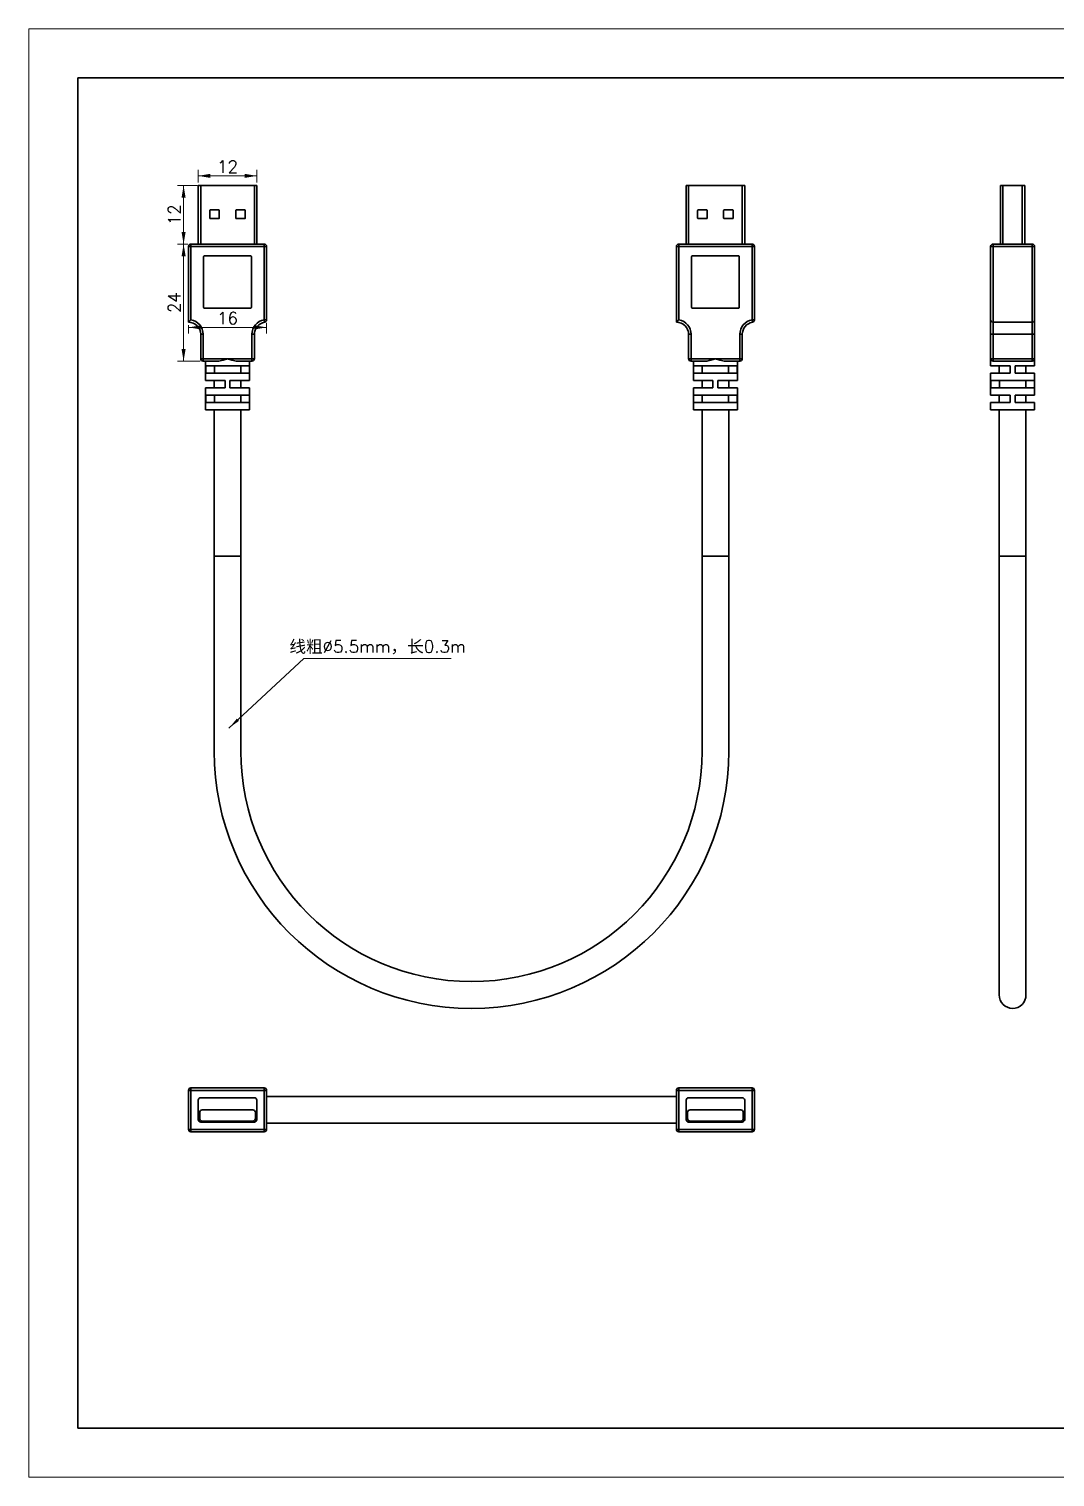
# Model space of a CAD drawing. Header units: millimetres. Extents: x -210 to 210, y -148 to 148.
# Drawn here: x -210 to 0.3, y -148.5 to 148.5 of the extents above; entities that cross this region are included whole.
import ezdxf

# ---------------------------------------------------------------- set-up
doc = ezdxf.new("R2010")
doc.units = ezdxf.units.MM
for name, color, linetype, lineweight in [('尺寸线层', 3, 'Continuous', 18), ('粗实线层', 7, 'Continuous', 35), ('细实线层', 7, 'Continuous', 18)]:
    doc.layers.add(name, color=color, linetype=linetype, lineweight=lineweight)
doc.styles.get("Standard").update_dxf_attribs({"font": 'txt.shx'})
doc.dimstyles.get("Standard").update_dxf_attribs({"dimtxt": 2.5, "dimasz": 0.18, "dimexe": 0.18, "dimexo": 0.0625, "dimgap": 0.09, "dimtad": 0, "dimtih": 1, "dimtoh": 1, "dimdec": 4, "dimzin": 0, "dimdsep": 46, "dimtxsty": 'Standard', "dimcen": 0.09, "dimdle": 0.36, "dimadec": 0, "dimazin": 0, "dimtfac": 1, "dimtdec": 4, "dimtofl": 0, "dimtmove": 0, "dimatfit": 3, "dimfxl": 0, "dimtolj": 1, "dimarcsym": 0})

# ---------------------------------------------------------------- blocks, each defined once
blk = doc.blocks.new('$CAXA_FRAME_13B17AC1$')
at = {"layer": '粗实线层'}
for p, q in [((-200, 138.5), (-200, -138.5)), ((200, 138.5), (-200, 138.5)), ((-200, -138.5), (200, -138.5))]:
    blk.add_line(p, q, dxfattribs=at)
at = {"layer": '细实线层'}
for p, q in [((210, 148.5), (-210, 148.5)), ((-210, 148.5), (-210, -148.5)), ((-210, -148.5), (210, -148.5))]:
    blk.add_line(p, q, dxfattribs=at)
blk = doc.blocks.new('*X3')
at = {"layer": '尺寸线层', "linetype": 'Continuous'}
for points in [[(-175.3, 118.37), (-172.8, 118.79), (-172.8, 117.95)], [(-163.3, 118.37), (-165.8, 118.79), (-165.8, 117.95)]]:
    blk.add_hatch(color=0, dxfattribs=at).paths.add_polyline_path(points, flags=0)
at = {"layer": '尺寸线层', "color": 0, "linetype": 'Continuous'}
for p, q in [((-175.3, 117), (-175.3, 119.62)), ((-163.3, 117), (-163.3, 119.62)), ((-175.3, 118.37), (-163.3, 118.37))]:
    blk.add_line(p, q, dxfattribs=at)
at = {"layer": '尺寸线层', "color": 0, "insert": (-169.3, 120.24), "char_height": 2.5, "width": 5, "attachment_point": 5}
blk.add_mtext('12', dxfattribs=at)
blk = doc.blocks.new('*X4')
at = {"layer": '尺寸线层', "linetype": 'Continuous'}
for points in [[(-178.31, 116.38), (-177.89, 113.88), (-178.73, 113.88)], [(-178.31, 104.38), (-177.89, 106.88), (-178.73, 106.88)]]:
    blk.add_hatch(color=0, dxfattribs=at).paths.add_polyline_path(points, flags=0)
at = {"layer": '尺寸线层', "color": 0, "linetype": 'Continuous'}
for p, q in [((-175.43, 116.38), (-179.56, 116.38)), ((-178.31, 116.38), (-178.31, 104.38)), ((-177.43, 104.38), (-179.56, 104.38))]:
    blk.add_line(p, q, dxfattribs=at)
at = {"layer": '尺寸线层', "color": 0, "insert": (-180.19, 110.38), "char_height": 2.5, "width": 5, "attachment_point": 5, "rotation": 90}
blk.add_mtext('12', dxfattribs=at)
blk = doc.blocks.new('*X5')
at = {"layer": '尺寸线层', "linetype": 'Continuous'}
for points in [[(-178.31, 104.38), (-177.89, 101.88), (-178.73, 101.88)], [(-178.31, 80.38), (-177.89, 82.88), (-178.73, 82.88)]]:
    blk.add_hatch(color=0, dxfattribs=at).paths.add_polyline_path(points, flags=0)
at = {"layer": '尺寸线层', "color": 0, "linetype": 'Continuous'}
for p, q in [((-177.43, 104.38), (-179.56, 104.38)), ((-178.31, 104.38), (-178.31, 80.38)), ((-174.93, 80.38), (-179.56, 80.38))]:
    blk.add_line(p, q, dxfattribs=at)
at = {"layer": '尺寸线层', "color": 0, "insert": (-180.19, 92.38), "char_height": 2.5, "width": 6.0714, "attachment_point": 5, "rotation": 90}
blk.add_mtext('24', dxfattribs=at)
blk = doc.blocks.new('*X6')
at = {"layer": '尺寸线层', "linetype": 'Continuous'}
for points in [[(-177.3, 87.29), (-174.8, 87.71), (-174.8, 86.88)], [(-161.3, 87.29), (-163.8, 87.71), (-163.8, 86.88)]]:
    blk.add_hatch(color=0, dxfattribs=at).paths.add_polyline_path(points, flags=0)
at = {"layer": '尺寸线层', "color": 0, "linetype": 'Continuous'}
for p, q in [((-177.3, 87.75), (-177.3, 86.04)), ((-177.3, 87.29), (-161.3, 87.29)), ((-161.3, 88.21), (-161.3, 86.04))]:
    blk.add_line(p, q, dxfattribs=at)
at = {"layer": '尺寸线层', "color": 0, "insert": (-169.3, 89.17), "char_height": 2.5, "width": 5, "attachment_point": 5}
blk.add_mtext('16', dxfattribs=at)
blk = doc.blocks.new('*X7')
at = {"layer": '尺寸线层', "linetype": 'Continuous'}
blk.add_hatch(color=0, dxfattribs=at).paths.add_polyline_path([(-30.44, -14.27), (-28.82, -12.34), (-28.39, -12.8)], flags=0)
at = {"layer": '尺寸线层', "color": 0, "linetype": 'Continuous'}
blk.add_line((-30.44, -14.27), (-15.1, 0), dxfattribs=at)
at = {"layer": '尺寸线层', "color": 0}
blk.add_line((-15.1, 0), (15.1, 0), dxfattribs=at)
at = {"layer": '尺寸线层', "color": 0, "insert": (0, 2.27), "char_height": 2.5, "width": 60.3831, "attachment_point": 5}
blk.add_mtext('线粗%%C5.5mm，长0.3m', dxfattribs=at)

msp = doc.modelspace()

# ---------------------------------------------------------------- linework, layer by layer
at = {"layer": '粗实线层', "color": 7, "lineweight": 35}
for p, q in [((-174.802, 116.376), (-175.302, 116.376)), ((-175.302, 104.376), (-175.302, 116.376)), ((-163.802, 116.376), (-174.802, 116.376)), ((-174.802, 104.376), (-174.802, 116.376)), ((-163.802, 104.376), (-163.802, 116.376)), ((-163.302, 116.376), (-163.802, 116.376)), ((-163.302, 104.376), (-163.302, 116.376)), ((-74.802, 116.376), (-75.302, 116.376)), ((-75.302, 104.376), (-75.302, 116.376)), ((-63.802, 116.376), (-74.802, 116.376)), ((-74.802, 104.376), (-74.802, 116.376)), ((-63.802, 104.376), (-63.802, 116.376)), ((-63.302, 116.376), (-63.802, 116.376)), ((-63.302, 104.376), (-63.302, 116.376)), ((-10.895, 104.376), (-10.895, 116.376)), ((-10.395, 116.376), (-10.895, 116.376)), ((-6.395, 116.376), (-10.395, 116.376)), ((-10.395, 104.376), (-10.395, 116.376)), ((-5.895, 116.376), (-6.395, 116.376)), ((-6.395, 104.376), (-6.395, 116.376)), ((-5.895, 104.376), (-5.895, 116.376)), ((-172.948, 109.724), (-172.948, 111.294)), ((-172.848, 111.394), (-171.086, 111.394)), ((-170.986, 111.294), (-170.986, 109.724)), ((-167.617, 111.294), (-167.617, 109.724)), ((-165.756, 111.394), (-167.517, 111.394)), ((-165.656, 109.724), (-165.656, 111.294)), ((-72.948, 109.724), (-72.948, 111.294)), ((-72.848, 111.394), (-71.086, 111.394)), ((-70.986, 111.294), (-70.986, 109.724)), ((-67.617, 111.294), (-67.617, 109.724)), ((-65.756, 111.394), (-67.517, 111.394)), ((-65.656, 109.724), (-65.656, 111.294)), ((-171.086, 109.624), (-172.848, 109.624)), ((-167.517, 109.624), (-165.756, 109.624)), ((-71.086, 109.624), (-72.848, 109.624)), ((-67.517, 109.624), (-65.756, 109.624)), ((-176.802, 104.376), (-176.802, 103.876)), ((-176.802, 104.376), (-161.802, 104.376)), ((-161.802, 103.876), (-161.802, 104.376)), ((-76.802, 104.376), (-76.802, 103.876)), ((-76.802, 104.376), (-61.802, 104.376)), ((-61.802, 103.876), (-61.802, 104.376)), ((-12.395, 104.376), (-4.395, 104.376)), ((-12.395, 103.876), (-12.395, 104.376)), ((-4.395, 104.376), (-4.395, 103.876)), ((-177.302, 103.876), (-177.302, 88.376)), ((-176.802, 103.876), (-177.302, 103.876)), ((-176.802, 103.876), (-161.802, 103.876)), ((-176.802, 103.876), (-176.802, 88.834)), ((-174.2, 91.439), (-174.2, 101.745)), ((-174, 101.945), (-164.604, 101.945)), ((-164.404, 101.745), (-164.404, 91.439)), ((-161.802, 103.876), (-161.802, 88.834)), ((-161.802, 103.876), (-161.302, 103.876)), ((-161.302, 103.876), (-161.302, 88.834)), ((-77.302, 103.876), (-77.302, 88.376)), ((-76.802, 103.876), (-77.302, 103.876)), ((-76.802, 103.876), (-61.802, 103.876)), ((-76.802, 103.876), (-76.802, 88.834)), ((-74.2, 91.439), (-74.2, 101.745)), ((-74, 101.945), (-64.604, 101.945)), ((-64.404, 101.745), (-64.404, 91.439)), ((-61.802, 103.876), (-61.802, 88.834)), ((-61.802, 103.876), (-61.302, 103.876)), ((-61.302, 103.876), (-61.302, 88.834)), ((-12.895, 103.876), (-12.895, 88.834)), ((-12.395, 103.876), (-12.895, 103.876)), ((-12.395, 103.876), (-4.395, 103.876)), ((-12.395, 103.876), (-12.395, 88.376)), ((-4.395, 103.876), (-4.395, 88.376)), ((-3.895, 103.876), (-4.395, 103.876)), ((-3.895, 103.876), (-3.895, 88.834)), ((-164.604, 91.239), (-174, 91.239)), ((-64.604, 91.239), (-74, 91.239)), ((-161.802, 88.834), (-161.718, 88.341)), ((-161.302, 88.834), (-161.802, 88.834)), ((-61.802, 88.834), (-61.718, 88.341)), ((-61.302, 88.834), (-61.802, 88.834)), ((-12.895, 85.876), (-12.895, 88.834)), ((-12.395, 88.376), (-4.395, 88.376)), ((-12.395, 85.876), (-12.395, 88.376)), ((-4.395, 88.376), (-4.395, 85.876)), ((-3.895, 88.834), (-3.895, 85.876)), ((-174.802, 85.876), (-174.302, 85.876)), ((-174.802, 85.876), (-174.802, 80.876)), ((-174.302, 85.876), (-174.302, 80.876)), ((-163.802, 85.876), (-164.302, 85.876)), ((-164.302, 85.876), (-164.302, 80.876)), ((-163.802, 85.876), (-163.802, 80.876)), ((-74.802, 85.876), (-74.302, 85.876)), ((-74.802, 85.876), (-74.802, 80.876)), ((-74.302, 85.876), (-74.302, 80.876)), ((-63.802, 85.876), (-64.302, 85.876)), ((-64.302, 85.876), (-64.302, 80.876)), ((-63.802, 85.876), (-63.802, 80.876)), ((-12.895, 85.876), (-12.395, 85.876)), ((-12.895, 85.876), (-12.895, 80.876)), ((-12.395, 85.876), (-4.395, 85.876)), ((-12.395, 85.876), (-12.395, 80.876)), ((-4.395, 85.876), (-3.895, 85.876)), ((-4.395, 85.876), (-4.395, 80.876)), ((-3.895, 85.876), (-3.895, 80.876)), ((-174.802, 80.876), (-174.302, 80.876)), ((-174.302, 80.876), (-169.302, 80.876)), ((-174.302, 80.376), (-174.302, 80.876)), ((-174.302, 80.376), (-171.363, 80.376)), ((-173.802, 80.376), (-173.802, 76.376)), ((-169.302, 80.876), (-164.302, 80.876)), ((-167.24, 80.376), (-164.302, 80.376)), ((-164.802, 80.376), (-164.802, 76.376)), ((-164.302, 80.876), (-163.802, 80.876)), ((-164.302, 80.876), (-164.302, 80.376)), ((-74.802, 80.876), (-74.302, 80.876)), ((-74.302, 80.876), (-69.302, 80.876)), ((-74.302, 80.376), (-74.302, 80.876)), ((-74.302, 80.376), (-71.363, 80.376)), ((-73.802, 80.376), (-73.802, 76.376)), ((-69.302, 80.876), (-64.302, 80.876)), ((-67.24, 80.376), (-64.302, 80.376)), ((-64.802, 80.376), (-64.802, 76.376)), ((-64.302, 80.876), (-63.802, 80.876)), ((-64.302, 80.876), (-64.302, 80.376)), ((-12.895, 80.376), (-12.895, 80.876)), ((-12.895, 80.876), (-12.395, 80.876)), ((-12.895, 80.376), (-12.895, 79.376)), ((-12.395, 80.876), (-4.395, 80.876)), ((-12.395, 80.376), (-12.395, 80.876)), ((-12.395, 80.376), (-4.395, 80.376)), ((-4.395, 80.876), (-3.895, 80.876)), ((-4.395, 80.376), (-4.395, 80.876)), ((-3.895, 80.376), (-3.895, 80.876)), ((-3.895, 80.376), (-3.895, 79.376)), ((-169.302, 79.376), (-173.774, 79.376)), ((-173.774, 77.876), (-173.774, 79.376)), ((-169.302, 77.876), (-173.774, 77.876)), ((-172.006, 77.876), (-172.006, 79.376)), ((-164.83, 79.376), (-169.302, 79.376)), ((-164.83, 77.876), (-169.302, 77.876)), ((-166.598, 77.876), (-166.598, 79.376)), ((-164.83, 77.876), (-164.83, 79.376)), ((-69.302, 79.376), (-73.774, 79.376)), ((-73.774, 77.876), (-73.774, 79.376)), ((-69.302, 77.876), (-73.774, 77.876)), ((-72.006, 77.876), (-72.006, 79.376)), ((-64.83, 79.376), (-69.302, 79.376)), ((-64.83, 77.876), (-69.302, 77.876)), ((-66.598, 77.876), (-66.598, 79.376)), ((-64.83, 77.876), (-64.83, 79.376)), ((-8.895, 79.376), (-12.895, 79.376)), ((-8.895, 77.876), (-12.895, 77.876)), ((-12.895, 77.876), (-12.895, 73.376)), ((-11.145, 77.876), (-11.145, 79.376)), ((-8.895, 77.876), (-8.895, 79.376)), ((-3.895, 79.376), (-7.895, 79.376)), ((-7.895, 77.876), (-7.895, 79.376)), ((-3.895, 77.876), (-7.895, 77.876)), ((-5.645, 77.876), (-5.645, 79.376)), ((-3.895, 77.876), (-3.895, 73.376)), ((-169.802, 76.376), (-173.802, 76.376)), ((-169.802, 74.876), (-173.802, 74.876)), ((-173.802, 74.876), (-173.802, 70.376)), ((-172.052, 74.876), (-172.052, 76.376)), ((-169.802, 74.876), (-169.802, 76.376)), ((-164.802, 76.376), (-168.802, 76.376)), ((-168.802, 74.876), (-168.802, 76.376)), ((-164.802, 74.876), (-168.802, 74.876)), ((-166.552, 74.876), (-166.552, 76.376)), ((-164.802, 74.876), (-164.802, 70.376)), ((-69.802, 76.376), (-73.802, 76.376)), ((-69.802, 74.876), (-73.802, 74.876)), ((-73.802, 74.876), (-73.802, 70.376)), ((-72.052, 74.876), (-72.052, 76.376)), ((-69.802, 74.876), (-69.802, 76.376)), ((-64.802, 76.376), (-68.802, 76.376)), ((-68.802, 74.876), (-68.802, 76.376)), ((-64.802, 74.876), (-68.802, 74.876)), ((-66.552, 74.876), (-66.552, 76.376)), ((-64.802, 74.876), (-64.802, 70.376)), ((-3.923, 76.376), (-12.867, 76.376)), ((-12.867, 74.876), (-12.867, 76.376)), ((-3.923, 74.876), (-12.867, 74.876)), ((-11.099, 74.876), (-11.099, 76.376)), ((-5.691, 74.876), (-5.691, 76.376)), ((-3.923, 74.876), (-3.923, 76.376)), ((-169.302, 73.376), (-173.774, 73.376)), ((-173.774, 71.876), (-173.774, 73.376)), ((-169.302, 71.876), (-173.774, 71.876)), ((-172.006, 71.876), (-172.006, 73.376)), ((-164.83, 73.376), (-169.302, 73.376)), ((-164.83, 71.876), (-169.302, 71.876)), ((-166.598, 71.876), (-166.598, 73.376)), ((-164.83, 71.876), (-164.83, 73.376)), ((-69.302, 73.376), (-73.774, 73.376)), ((-73.774, 71.876), (-73.774, 73.376)), ((-69.302, 71.876), (-73.774, 71.876)), ((-72.006, 71.876), (-72.006, 73.376)), ((-64.83, 73.376), (-69.302, 73.376)), ((-64.83, 71.876), (-69.302, 71.876)), ((-66.598, 71.876), (-66.598, 73.376)), ((-64.83, 71.876), (-64.83, 73.376)), ((-8.895, 73.376), (-12.895, 73.376)), ((-8.895, 71.876), (-12.895, 71.876)), ((-12.895, 71.876), (-12.895, 70.376)), ((-11.145, 71.876), (-11.145, 73.376)), ((-8.895, 71.876), (-8.895, 73.376)), ((-3.895, 73.376), (-7.895, 73.376)), ((-7.895, 71.876), (-7.895, 73.376)), ((-3.895, 71.876), (-7.895, 71.876)), ((-5.645, 71.876), (-5.645, 73.376)), ((-3.895, 71.876), (-3.895, 70.376)), ((-173.802, 70.376), (-169.302, 70.376)), ((-172.052, 70.376), (-172.052, 40.376)), ((-169.302, 70.376), (-164.802, 70.376)), ((-166.552, 70.376), (-166.552, 40.376)), ((-73.802, 70.376), (-69.302, 70.376)), ((-72.052, 70.376), (-72.052, 40.376)), ((-69.302, 70.376), (-64.802, 70.376)), ((-66.552, 70.376), (-66.552, 40.376)), ((-12.895, 70.376), (-3.895, 70.376)), ((-11.145, 70.376), (-11.145, 40.376)), ((-5.645, 70.376), (-5.645, 40.376)), ((-172.052, 40.376), (-169.302, 40.376)), ((-172.052, 0.376), (-172.052, 40.376)), ((-172.052, 40.376), (-166.552, 40.376)), ((-169.302, 40.376), (-166.552, 40.376)), ((-166.552, 0.376), (-166.552, 40.376)), ((-72.052, 40.376), (-72.052, 0.376)), ((-66.552, 40.376), (-72.052, 40.376)), ((-72.052, 40.376), (-69.302, 40.376)), ((-69.302, 40.376), (-66.552, 40.376)), ((-66.552, 40.376), (-66.552, 0.376)), ((-11.145, 40.376), (-5.645, 40.376)), ((-11.145, 40.376), (-8.395, 40.376)), ((-11.145, 0.376), (-11.145, 40.376)), ((-8.395, 40.376), (-5.645, 40.376)), ((-5.645, 0.376), (-5.645, 40.376)), ((-5.645, 0.376), (-5.645, 40.376)), ((-11.145, -49.624), (-11.145, 0.376)), ((-5.645, -49.624), (-5.645, 0.376)), ((-5.645, 0.376), (-5.645, -49.624)), ((-177.302, -69.191), (-177.302, -77.191)), ((-177.302, -69.191), (-176.802, -69.191)), ((-161.802, -68.691), (-176.802, -68.691)), ((-176.802, -68.691), (-176.802, -69.191)), ((-161.802, -69.191), (-176.802, -69.191)), ((-176.802, -69.191), (-176.802, -77.191)), ((-175.302, -75.191), (-175.302, -71.191)), ((-174.802, -70.691), (-163.802, -70.691)), ((-163.302, -71.191), (-163.302, -75.191)), ((-161.802, -69.191), (-161.802, -68.691)), ((-161.802, -69.191), (-161.302, -69.191)), ((-161.802, -77.191), (-161.802, -69.191)), ((-161.302, -77.191), (-161.302, -69.191)), ((-161.302, -70.441), (-77.302, -70.441)), ((-77.302, -69.191), (-77.302, -77.191)), ((-77.302, -69.191), (-76.802, -69.191)), ((-61.802, -68.691), (-76.802, -68.691)), ((-76.802, -68.691), (-76.802, -69.191)), ((-61.802, -69.191), (-76.802, -69.191)), ((-76.802, -69.191), (-76.802, -77.191)), ((-75.302, -75.191), (-75.302, -71.191)), ((-74.802, -70.691), (-63.802, -70.691)), ((-63.302, -71.191), (-63.302, -75.191)), ((-61.802, -69.191), (-61.802, -68.691)), ((-61.802, -69.191), (-61.302, -69.191)), ((-61.802, -77.191), (-61.802, -69.191)), ((-61.302, -77.191), (-61.302, -69.191)), ((-175.002, -74.991), (-175.002, -73.691)), ((-174.502, -73.191), (-164.102, -73.191)), ((-163.602, -73.691), (-163.602, -74.991)), ((-75.002, -74.991), (-75.002, -73.691)), ((-74.502, -73.191), (-64.102, -73.191)), ((-63.602, -73.691), (-63.602, -74.991)), ((-177.302, -77.191), (-176.802, -77.191)), ((-176.802, -77.191), (-161.802, -77.191)), ((-176.802, -77.691), (-176.802, -77.191)), ((-163.802, -75.691), (-174.802, -75.691)), ((-164.102, -75.491), (-174.502, -75.491)), ((-161.302, -77.191), (-161.802, -77.191)), ((-161.802, -77.691), (-161.802, -77.191)), ((-161.302, -75.941), (-77.302, -75.941)), ((-77.302, -77.191), (-76.802, -77.191)), ((-76.802, -77.191), (-61.802, -77.191)), ((-76.802, -77.691), (-76.802, -77.191)), ((-63.802, -75.691), (-74.802, -75.691)), ((-64.102, -75.491), (-74.502, -75.491)), ((-61.302, -77.191), (-61.802, -77.191)), ((-61.802, -77.691), (-61.802, -77.191)), ((-176.802, -77.691), (-161.802, -77.691)), ((-76.802, -77.691), (-61.802, -77.691))]:
    msp.add_line(p, q, dxfattribs=at)
for points in [[(-12.395, 88.376), (-12.653, 88.446), (-12.795, 88.568), (-12.876, 88.717), (-12.895, 88.834)], [(-3.895, 88.834), (-3.915, 88.712), (-3.974, 88.596), (-4.138, 88.446), (-4.395, 88.376)], [(-171.363, 80.376), (-171.096, 80.392), (-170.555, 80.493), (-170.208, 80.586), (-169.302, 80.876)], [(-167.24, 80.376), (-167.507, 80.392), (-168.048, 80.493), (-168.395, 80.586), (-169.302, 80.876)], [(-71.363, 80.376), (-71.096, 80.392), (-70.555, 80.493), (-70.208, 80.586), (-69.302, 80.876)], [(-67.24, 80.376), (-67.507, 80.392), (-68.048, 80.493), (-68.395, 80.586), (-69.302, 80.876)]]:
    msp.add_lwpolyline(points, dxfattribs=at)
for centre, radius, start, end in [((-172.848, 111.294), 0.1, 90, 180), ((-171.086, 111.294), 0.1, 360, 90), ((-167.517, 111.294), 0.1, 90, 180), ((-165.756, 111.294), 0.1, 360, 90), ((-72.848, 111.294), 0.1, 90, 180), ((-71.086, 111.294), 0.1, 360, 90), ((-67.517, 111.294), 0.1, 90, 180), ((-65.756, 111.294), 0.1, 360, 90), ((-172.848, 109.724), 0.1, 180, 270), ((-171.086, 109.724), 0.1, 270.00001, 0), ((-167.517, 109.724), 0.1, 180, 270), ((-165.756, 109.724), 0.1, 270.00001, 0), ((-72.848, 109.724), 0.1, 180, 270), ((-71.086, 109.724), 0.1, 270.00001, 0), ((-67.517, 109.724), 0.1, 180, 270), ((-65.756, 109.724), 0.1, 270.00001, 0), ((-176.802, 103.876), 0.5, 90, 180), ((-161.802, 103.876), 0.5, 360, 90), ((-76.802, 103.876), 0.5, 90, 180), ((-61.802, 103.876), 0.5, 360, 90), ((-12.395, 103.876), 0.5, 90, 180), ((-4.395, 103.876), 0.5, 359.99999, 90), ((-174, 101.745), 0.2, 90, 180), ((-164.604, 101.745), 0.2, 360, 90), ((-74, 101.745), 0.2, 90, 180), ((-64.604, 101.745), 0.2, 360, 90), ((-174, 91.439), 0.2, 180, 270), ((-164.604, 91.439), 0.2, 270.00001, 0), ((-74, 91.439), 0.2, 180, 270), ((-64.604, 91.439), 0.2, 270.00001, 0), ((-171.609, 82.66), 8.067, 130.06658, 134.88431), ((-177.302, 85.876), 2.5, 360, 90), ((-177.302, 85.876), 3, 360, 80.40593), ((-161.302, 85.876), 3, 99.59407, 180), ((-161.302, 85.876), 2.5, 99.59407, 180), ((-161.802, 88.834), 0.5, 279.59407, 360), ((-71.609, 82.66), 8.067, 130.06658, 134.88431), ((-77.302, 85.876), 2.5, 360, 90), ((-77.302, 85.876), 3, 360, 80.40593), ((-61.302, 85.876), 3, 99.59407, 180), ((-61.302, 85.876), 2.5, 99.59407, 180), ((-61.802, 88.834), 0.5, 279.59407, 360), ((-174.302, 80.876), 0.5, 180, 270), ((-164.302, 80.876), 0.5, 270.00001, 0), ((-74.302, 80.876), 0.5, 180, 270), ((-64.302, 80.876), 0.5, 270.00001, 0), ((-12.395, 80.876), 0.5, 180, 270), ((-4.395, 80.876), 0.5, 270, 0.00001), ((-119.302, 0.376), 52.75, 180, 360), ((-119.302, 0.376), 47.25, 180, 360), ((-8.395, -49.624), 2.75, 180, 270), ((-8.395, -49.624), 2.75, 270, 0.00001), ((-176.802, -69.191), 0.5, 90.00001, 180), ((-174.802, -71.191), 0.5, 90.00001, 180), ((-163.802, -71.191), 0.5, 360, 90), ((-161.802, -69.191), 0.5, 360, 90), ((-76.802, -69.191), 0.5, 90.00001, 180), ((-74.802, -71.191), 0.5, 90.00001, 180), ((-63.802, -71.191), 0.5, 360, 90), ((-61.802, -69.191), 0.5, 360, 90), ((-174.502, -73.691), 0.5, 90.00001, 180), ((-164.102, -73.691), 0.5, 360, 90), ((-74.502, -73.691), 0.5, 90.00001, 180), ((-64.102, -73.691), 0.5, 360, 90), ((-176.802, -77.191), 0.5, 180, 270), ((-174.802, -75.191), 0.5, 180, 270), ((-174.502, -74.991), 0.5, 180, 270), ((-164.102, -74.991), 0.5, 270, 0), ((-163.802, -75.191), 0.5, 270, 0), ((-161.802, -77.191), 0.5, 270, 0), ((-76.802, -77.191), 0.5, 180, 270), ((-74.802, -75.191), 0.5, 180, 270), ((-74.502, -74.991), 0.5, 180, 270), ((-64.102, -74.991), 0.5, 270, 0), ((-63.802, -75.191), 0.5, 270, 0), ((-61.802, -77.191), 0.5, 270, 0)]:
    msp.add_arc(centre, radius, start, end, dxfattribs=at)

# ---------------------------------------------------------------- block references
at = {"layer": '尺寸线层'}
msp.add_blockref('*X7', (-138.564, 19.389), dxfattribs=at)
at = {"layer": '粗实线层'}
msp.add_blockref('$CAXA_FRAME_13B17AC1$', (0, 0), dxfattribs=at)

# ---------------------------------------------------------------- dimensions: what is measured, and where the dimension line sits
at = {"layer": '尺寸线层'}
for base, p1, p2, angle, picture, middle in [((-163.302, 118.369), (-175.302, 116.376), (-163.302, 116.376), 180, '*X3', (-169.302, 120.244)), ((-178.31, 104.376), (-174.802, 116.376), (-176.802, 104.376), 270, '*X4', (-180.185, 110.376)), ((-178.31, 80.376), (-176.802, 104.376), (-174.302, 80.376), 90, '*X5', (-180.185, 92.376))]:
    dim = msp.add_linear_dim(base=base, p1=p1, p2=p2, angle=angle, dimstyle='Standard', override={"dimasz": 2.5, "dimexe": 1.25, "dimexo": 0.625, "dimgap": 0.625, "dimtad": 1, "dimtih": 0, "dimtoh": 0, "dimdec": 2, "dimzin": 8, "dimdsep": 44, "dimsah": 1, "dimdle": 5, "dimtdec": 2, "dimtofl": 1, "dimatfit": 0, "dimtfill": 1, "dimtzin": 8}, dxfattribs=at)
    dim.commit()
    dim.dimension.update_dxf_attribs({"geometry": picture, "text_midpoint": middle})
dim = msp.add_linear_dim(base=(-161.302, 87.292), p1=(-177.302, 88.376), p2=(-161.302, 88.834), dimstyle='Standard', override={"dimasz": 2.5, "dimexe": 1.25, "dimexo": 0.625, "dimgap": 0.625, "dimtad": 1, "dimtih": 0, "dimtoh": 0, "dimdec": 2, "dimzin": 8, "dimdsep": 44, "dimsah": 1, "dimdle": 5, "dimtdec": 2, "dimtofl": 1, "dimatfit": 0, "dimtfill": 1, "dimtzin": 8}, dxfattribs=at)
dim.commit()
dim.dimension.update_dxf_attribs({"geometry": '*X6', "text_midpoint": (-169.302, 89.167)})

doc.saveas('drawing.dxf')
